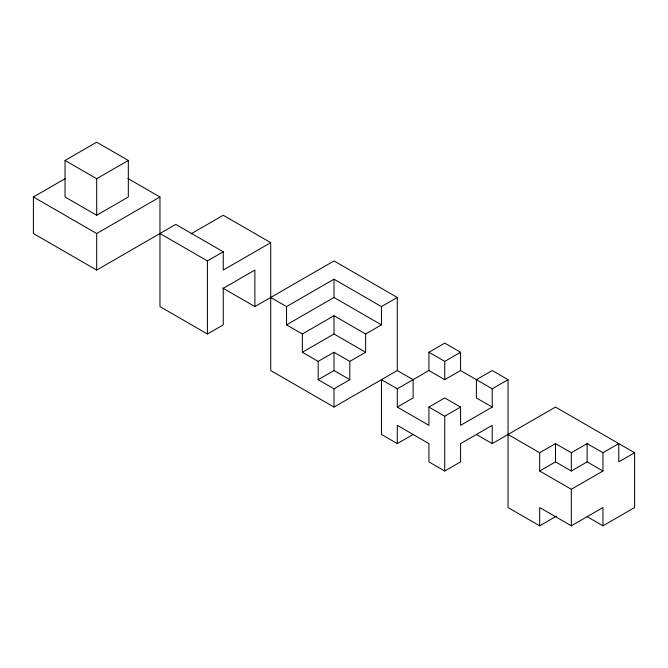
<?xml version="1.0" encoding="UTF-8"?>
<svg xmlns="http://www.w3.org/2000/svg" width="668" height="668" viewBox="0 0 668 668"><rect width="100%" height="100%" fill="white"/><g stroke="black" fill="none" stroke-linecap="round" stroke-linejoin="round"><path stroke-width="1" d="M65.038 160.454L96.685 142.184L128.323 160.454L128.323 196.985L96.685 215.255L65.038 196.985L65.038 160.454L96.685 178.715L128.323 160.454M222.653 287.983L254.892 306.595L334 260.929L397.285 297.46L397.285 370.54L334 407.071L270.715 370.54L270.715 242.659L223.254 270.064L223.254 251.794L175.793 224.39L96.685 270.064L33.4 233.524L33.4 196.985L65.489 178.465M33.4 196.985L96.685 233.524L159.969 196.985L159.969 306.595L207.431 334L223.254 324.865L223.254 288.325L254.892 270.064L254.892 306.595M191.015 233.867L223.254 215.255L270.715 242.659M159.969 233.524L207.431 260.929L223.254 251.794M270.715 297.46L286.539 306.595L334 279.191L381.461 306.595L397.285 297.46M286.539 306.595L286.539 324.865L334 297.46L381.461 324.865L381.461 306.595M286.539 324.865L302.362 334L334 315.73L365.638 334L381.461 324.865M302.362 334L302.362 352.27L334 334L365.638 352.27L365.638 334M302.362 352.27L318.177 361.405L334 352.27L349.823 361.405L365.638 352.27M318.177 361.405L318.177 379.674L334 370.54L349.823 379.674L349.823 361.405M318.177 379.674L334 388.809L349.823 379.674M428.923 370.54L428.923 352.27L444.746 343.135L460.569 352.27L460.569 370.54L444.746 379.674L428.923 370.54L397.285 388.801L381.461 379.674L381.461 434.476L397.285 443.61L413.108 434.476M428.923 352.27L444.746 361.405L460.569 352.27M397.285 388.801L397.285 407.071L413.108 397.936L413.108 379.674L397.285 370.54M397.285 407.071L428.923 425.341L428.923 407.071L444.746 397.936L460.569 407.071L460.569 425.341L492.207 407.071L492.207 388.801L508.031 379.674L508.031 507.546L539.677 525.816L556.377 516.18M428.923 407.071L444.746 416.206L460.569 407.071M397.285 443.61L397.285 425.341L428.923 443.61L428.923 461.88L444.746 471.015L460.569 461.88L460.569 443.61L492.207 425.341L492.207 443.61L476.393 434.476M492.207 443.61L555.492 407.071L634.6 452.745L634.6 507.546L602.962 525.816L587.139 516.681M508.031 434.476L539.677 452.745L555.492 443.61L571.315 452.745L587.139 443.61L602.962 452.745L618.777 443.61L618.777 461.88L634.6 452.745M539.677 452.745L539.677 471.015L555.492 461.88L571.315 471.015L587.139 461.88L602.962 471.015L602.962 452.745M539.677 471.015L571.315 489.285L602.962 471.015M539.677 525.816L539.677 507.546L571.315 525.816L602.962 507.546L602.962 525.816M508.031 379.674L492.207 370.54L476.393 379.674L476.393 397.936L492.207 407.071M127.88 178.465L159.969 196.985M460.569 370.54L492.207 388.801M587.139 443.61L587.139 461.88M571.315 452.745L571.315 471.015M571.315 489.285L571.315 525.816M555.492 443.61L555.492 461.88M444.746 361.405L444.746 379.674M444.746 416.206L444.746 471.015M334 279.191L334 297.46M334 315.73L334 334M334 352.27L334 370.54M334 388.809L334 407.071M207.431 260.929L207.431 334M96.685 178.715L96.685 215.255M96.685 233.524L96.685 270.064"/></g></svg>
